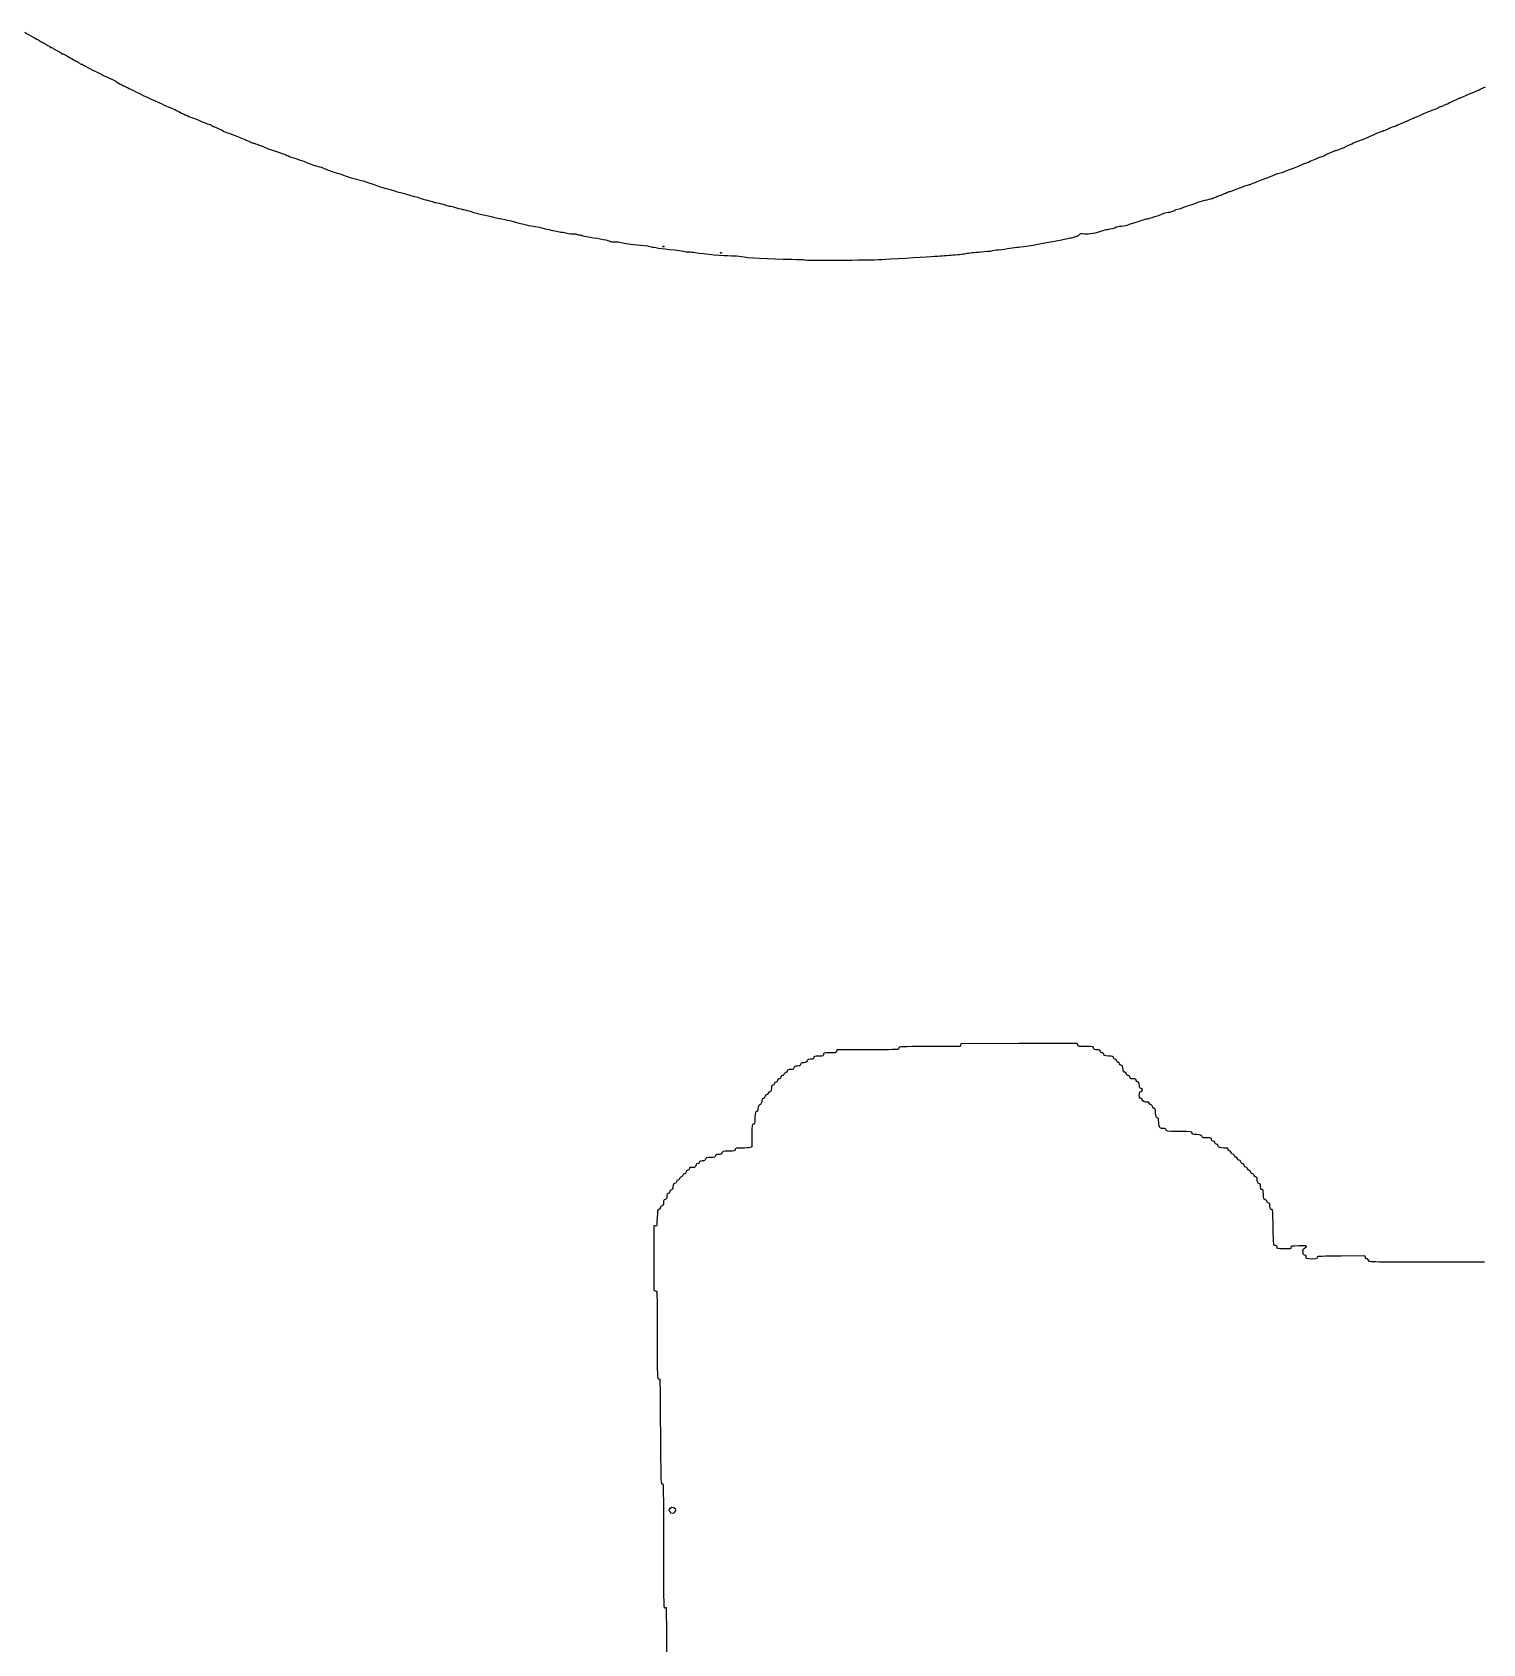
# Model space of a CAD drawing. Extents: x 30 to 1654, y 24 to 1228.
# Drawn here: x 922 to 1287.9, y 634 to 1040.5 of the extents above; entities that cross this region are included whole.
import ezdxf

# ---------------------------------------------------------------- set-up
doc = ezdxf.new("R2010")
doc.units = 0
doc.layers.add('Image', color=7, linetype='CONTINUOUS')

msp = doc.modelspace()

# ---------------------------------------------------------------- linework, layer by layer
at = {"layer": 'Image', "color": 7}
for points in [[(1081.0897, 986.50941), (1081.09, 986.50931)], [(1095.6497, 984.90941), (1095.65, 984.90931)], [(1185.7583, 785.04102), (1185.6059, 785.44185), (1170.9223, 785.40105), (1156.2386, 785.36025), (1156.1876, 785.00025), (1156.1366, 784.64025), (1148.3877, 784.64025)], [(1132.5631, 783.84027), (1124.9935, 783.84027), (1124.8931, 783.44027)], [(1103.5551, 762.1949), (1103.5111, 759.34952), (1103.1044, 759.1949)], [(1079.1585, 739.40216), (1078.7985, 739.44026), (1078.7985, 731.28026), (1078.7985, 723.12026), (1079.1422, 723.07126)], [(1258.306, 731.43554), (1258.2035, 731.84399), (1252.1813, 731.80209)], [(1083.0404, 667.12002), (1083.04, 667.12002)]]:
    msp.add_lwpolyline(points, dxfattribs=at)
for points in [[(920.12774, 1040.52676), (920.62951, 1040.20046), (921.58005, 1039.6532), (922.24005, 1039.31062)], [(922.24005, 1039.31062), (922.90005, 1038.96804), (923.54805, 1038.60144), (923.68005, 1038.49596)], [(923.68005, 1038.49596), (923.81205, 1038.39047), (924.20805, 1038.16373), (924.56005, 1037.99209)], [(924.56005, 1037.99209), (924.91205, 1037.82045), (925.23605, 1037.64402), (925.28005, 1037.60002)], [(925.28005, 1037.60002), (925.32405, 1037.55602), (925.63005, 1037.38268), (925.96005, 1037.21482)], [(925.96005, 1037.21482), (926.29005, 1037.04697), (926.56005, 1036.84897), (926.56005, 1036.77482)], [(926.56005, 1036.77482), (926.56005, 1036.70072), (926.6998, 1036.64002), (926.87061, 1036.64002)], [(926.87061, 1036.64002), (927.04142, 1036.64002), (927.2208, 1036.57592), (927.26925, 1036.4975)], [(927.26925, 1036.4975), (927.31765, 1036.4191), (927.73594, 1036.15906), (928.19869, 1035.91959)], [(928.19869, 1035.91959), (928.66144, 1035.68013), (929.15372, 1035.38427), (929.29265, 1035.26211)], [(929.29265, 1035.26211), (929.43158, 1035.13996), (929.66701, 1035.04002), (929.81583, 1035.04002)], [(929.81583, 1035.04002), (929.96465, 1035.04002), (930.39098, 1034.84442), (930.76323, 1034.60536)], [(930.76323, 1034.60536), (931.70877, 1033.99813), (932.63346, 1033.46912), (933.21279, 1033.204)], [(933.21279, 1033.204), (933.48379, 1033.07998), (933.79861, 1032.86635), (933.91238, 1032.72926)], [(933.91238, 1032.72926), (934.02615, 1032.59218), (934.25017, 1032.48002), (934.4102, 1032.48002)], [(934.4102, 1032.48002), (934.57023, 1032.48002), (934.74076, 1032.41592), (934.78914, 1032.33767)], [(934.78914, 1032.33767), (934.89927, 1032.15948), (942.58616, 1028.32002), (942.83277, 1028.32002)], [(942.83277, 1028.32002), (942.93207, 1028.32002), (943.03739, 1028.26312), (943.06672, 1028.19367)], [(943.06672, 1028.19367), (943.12702, 1028.05073), (944.32519, 1027.37703), (945.52005, 1026.81418)], [(945.52005, 1026.81418), (945.96005, 1026.60691), (947.71189, 1025.74494), (949.41303, 1024.89868)], [(949.41303, 1024.89868), (951.11417, 1024.05241), (952.59017, 1023.35987), (952.69303, 1023.35968)], [(1283.2353, 1024.38157), (1283.6999, 1024.59139), (1284.62, 1024.9941), (1285.28, 1025.27648)], [(1285.28, 1025.27648), (1285.94, 1025.55886), (1286.9177, 1025.99919), (1287.4527, 1026.25499)], [(1287.4527, 1026.25499), (1287.9876, 1026.51079), (1288.5096, 1026.72008), (1288.6127, 1026.72008)], [(952.69303, 1023.35968), (952.79589, 1023.35949), (953.44895, 1023.06641), (954.14427, 1022.70837)], [(954.14427, 1022.70837), (954.83959, 1022.35034), (955.81159, 1021.91043), (956.30427, 1021.73079)], [(956.30427, 1021.73079), (956.79695, 1021.55115), (958.12655, 1020.93731), (959.25893, 1020.36668)], [(959.25893, 1020.36668), (960.39132, 1019.79606), (961.90332, 1019.12617), (962.61893, 1018.87804)], [(1272.7074, 1019.86844), (1272.9885, 1020.02256), (1273.8122, 1020.34403), (1275.8888, 1021.10998)], [(1275.8888, 1021.10998), (1276.3116, 1021.26593), (1276.74, 1021.47601), (1276.8408, 1021.57681)], [(1276.8408, 1021.57681), (1276.9416, 1021.67761), (1277.1118, 1021.76008), (1277.2191, 1021.76008)], [(1277.2191, 1021.76008), (1277.3263, 1021.76008), (1277.6179, 1021.86142), (1277.8671, 1021.98528)], [(1277.8671, 1021.98528), (1278.1162, 1022.10914), (1278.5, 1022.28345), (1278.72, 1022.37263)], [(1278.72, 1022.37263), (1278.94, 1022.46183), (1279.8233, 1022.86448), (1280.6828, 1023.26743)], [(1280.6828, 1023.26743), (1281.5423, 1023.67039), (1282.2782, 1024.00008), (1282.318, 1024.00008)], [(1282.318, 1024.00008), (1282.358, 1024.00008), (1282.7707, 1024.17175), (1283.2353, 1024.38157)], [(962.61893, 1018.87804), (963.33455, 1018.6299), (964.47836, 1018.16884), (965.16073, 1017.85345)], [(965.16073, 1017.85345), (965.8431, 1017.53806), (966.53996, 1017.28002), (966.7093, 1017.28002)], [(966.7093, 1017.28002), (966.87864, 1017.28002), (967.1252, 1017.17202), (967.2572, 1017.04002)], [(967.2572, 1017.04002), (967.3892, 1016.90802), (967.53637, 1016.80002), (967.58425, 1016.80002)], [(967.58425, 1016.80002), (967.66675, 1016.80002), (968.28229, 1016.52896), (970.48005, 1015.52474)], [(1264.2291, 1016.24008), (1264.887, 1016.54808), (1265.5726, 1016.80008), (1265.7526, 1016.80008)], [(1265.7526, 1016.80008), (1265.9327, 1016.80008), (1266.08, 1016.85518), (1266.08, 1016.92252)], [(1266.08, 1016.92252), (1266.08, 1016.98992), (1266.458, 1017.17659), (1266.92, 1017.33746)], [(1266.92, 1017.33746), (1267.382, 1017.49833), (1268.3526, 1017.91122), (1269.0768, 1018.25501)], [(1269.0768, 1018.25501), (1269.8011, 1018.5988), (1270.4355, 1018.88008), (1270.4867, 1018.88008)], [(1270.4867, 1018.88008), (1270.5935, 1018.88008), (1272.247, 1019.616), (1272.7074, 1019.86844)], [(970.48005, 1015.52474), (971.00805, 1015.28348), (971.62005, 1015.03317), (971.84005, 1014.96849)], [(971.84005, 1014.96849), (972.6678, 1014.72515), (976.72988, 1013.06288), (976.96005, 1012.8733)], [(976.96005, 1012.8733), (977.09205, 1012.76459), (977.45205, 1012.62665), (977.76005, 1012.56679)], [(977.76005, 1012.56679), (978.27723, 1012.46627), (980.06328, 1011.78982), (981.20005, 1011.26392)], [(1250.9154, 1010.72008), (1251.2033, 1010.72008), (1253.5899, 1011.72446), (1254.88, 1012.38858)], [(1254.88, 1012.38858), (1255.452, 1012.68302), (1256.352, 1013.04678), (1256.88, 1013.19693)], [(1256.88, 1013.19693), (1257.408, 1013.34708), (1258.3099, 1013.70512), (1258.8842, 1013.99259)], [(1258.8842, 1013.99259), (1259.8835, 1014.4928), (1262.7345, 1015.68008), (1262.9364, 1015.68008)], [(1262.9364, 1015.68008), (1262.9894, 1015.68008), (1263.5713, 1015.93208), (1264.2291, 1016.24008)], [(981.20005, 1011.26392), (981.46405, 1011.14178), (982.56403, 1010.75647), (983.64444, 1010.40767)], [(983.64444, 1010.40767), (984.72486, 1010.05886), (985.69686, 1009.71741), (985.80444, 1009.64888)], [(985.80444, 1009.64888), (986.00507, 1009.52109), (987.93407, 1008.82736), (989.36005, 1008.37018)], [(989.36005, 1008.37018), (990.11846, 1008.12702), (990.88774, 1007.83351), (991.60005, 1007.51552)], [(1244.8, 1008.16606), (1245.284, 1008.41215), (1245.968, 1008.69998), (1246.32, 1008.80568)], [(1246.32, 1008.80568), (1247.0607, 1009.02809), (1247.5837, 1009.24884), (1249.3906, 1010.10157)], [(1249.3906, 1010.10157), (1250.1114, 1010.44175), (1250.7976, 1010.72008), (1250.9154, 1010.72008)], [(991.60005, 1007.51552), (992.13064, 1007.27866), (994.45531, 1006.56002), (994.69093, 1006.56002)], [(994.69093, 1006.56002), (994.81179, 1006.56002), (995.10179, 1006.46082), (995.33537, 1006.33951)], [(995.33537, 1006.33951), (996.10969, 1005.93746), (998.37804, 1005.13069), (999.38521, 1004.89912)], [(999.38521, 1004.89912), (999.61904, 1004.84532), (1000.159, 1004.64378), (1000.5852, 1004.45116)], [(1000.5852, 1004.45116), (1001.0113, 1004.25853), (1001.864, 1003.97709), (1002.48, 1003.82572)], [(1232.1312, 1003.30124), (1232.6552, 1003.42548), (1234.8082, 1004.27798), (1235.555, 1004.65693)], [(1235.555, 1004.65693), (1235.7062, 1004.73363), (1236.1652, 1004.87161), (1236.5752, 1004.96347)], [(1236.5752, 1004.96347), (1236.9851, 1005.05537), (1237.6173, 1005.26078), (1237.9802, 1005.42002)], [(1237.9802, 1005.42002), (1238.3431, 1005.57926), (1238.892, 1005.80082), (1239.2, 1005.91237)], [(1239.2, 1005.91237), (1240.4349, 1006.35961), (1241.8618, 1006.92471), (1242.24, 1007.11624)], [(1242.24, 1007.11624), (1242.46, 1007.22765), (1242.928, 1007.40877), (1243.28, 1007.51872)], [(1243.28, 1007.51872), (1243.632, 1007.62867), (1244.316, 1007.91997), (1244.8, 1008.16606)], [(1002.48, 1003.82572), (1004.3083, 1003.37646), (1005.7138, 1002.95246), (1008, 1002.16048)], [(1008, 1002.16048), (1009.188, 1001.74895), (1010.52, 1001.3161), (1010.96, 1001.19861)], [(1010.96, 1001.19861), (1011.4, 1001.08112), (1012.408, 1000.79434), (1013.2, 1000.56132)], [(1013.2, 1000.56132), (1013.992, 1000.32831), (1014.928, 1000.0772), (1015.28, 1000.0033)], [(1221.6, 999.3532), (1222.1541, 999.55218), (1223.0202, 999.91955), (1223.5579, 1000.18362)], [(1223.5579, 1000.18362), (1223.7107, 1000.25872), (1223.9158, 1000.32008), (1224.0137, 1000.32008)], [(1224.0137, 1000.32008), (1224.1117, 1000.32008), (1224.4185, 1000.41848), (1224.6958, 1000.53883)], [(1224.6958, 1000.53883), (1226.1729, 1001.17969), (1228.7385, 1002.08222), (1229.0794, 1002.08087)], [(1229.0794, 1002.08087), (1229.189, 1002.08044), (1229.824, 1002.33197), (1230.4905, 1002.63983)], [(1230.4905, 1002.63983), (1231.157, 1002.94769), (1231.8953, 1003.24532), (1232.1312, 1003.30124)], [(1015.28, 1000.0033), (1015.632, 999.9294), (1016.28, 999.74619), (1016.72, 999.59614)], [(1016.72, 999.59614), (1017.16, 999.4461), (1017.808, 999.2672), (1018.16, 999.19859)], [(1018.16, 999.19859), (1018.512, 999.12999), (1019.1871, 998.92513), (1019.6602, 998.74337)], [(1019.6602, 998.74337), (1020.1332, 998.5616), (1021.0692, 998.29272), (1021.7402, 998.14584)], [(1021.7402, 998.14584), (1022.4111, 997.99897), (1023.0345, 997.82015), (1023.1255, 997.74846)], [(1023.1255, 997.74846), (1023.2165, 997.67676), (1023.7208, 997.5489), (1024.2462, 997.46429)], [(1024.2462, 997.46429), (1024.7716, 997.37969), (1025.6306, 997.15961), (1026.1552, 996.97524)], [(1026.1552, 996.97524), (1026.6797, 996.79087), (1027.2517, 996.64002), (1027.4262, 996.64002)], [(1027.4262, 996.64002), (1027.6007, 996.64002), (1028.3232, 996.46741), (1029.0318, 996.25645)], [(1029.0318, 996.25645), (1029.7403, 996.04549), (1030.5733, 995.82937), (1030.8828, 995.77618)], [(1209.9899, 995.50596), (1210.2595, 995.66824), (1210.876, 995.89272), (1211.36, 996.00481)], [(1211.36, 996.00481), (1211.844, 996.1169), (1212.384, 996.29918), (1212.56, 996.40987)], [(1212.56, 996.40987), (1212.736, 996.52057), (1213.348, 996.73712), (1213.92, 996.89111)], [(1213.92, 996.89111), (1214.492, 997.0451), (1215.284, 997.32781), (1215.68, 997.51936)], [(1215.68, 997.51936), (1216.076, 997.71092), (1217.048, 997.99346), (1217.84, 998.14723)], [(1217.84, 998.14723), (1218.632, 998.30101), (1219.424, 998.48546), (1219.6, 998.55714)], [(1219.6, 998.55714), (1219.776, 998.62884), (1220.172, 998.79199), (1220.48, 998.91976)], [(1220.48, 998.91976), (1220.788, 999.04754), (1221.292, 999.24258), (1221.6, 999.3532)], [(1030.8828, 995.77618), (1031.1923, 995.72298), (1032.0203, 995.49651), (1032.7228, 995.27287)], [(1032.7228, 995.27287), (1033.4253, 995.04924), (1034.828, 994.68279), (1035.84, 994.45854)], [(1035.84, 994.45854), (1036.852, 994.23428), (1038.112, 993.95026), (1038.64, 993.82737)], [(1038.64, 993.82737), (1039.168, 993.70448), (1040.32, 993.45627), (1041.2, 993.27581)], [(1041.2, 993.27581), (1042.8559, 992.93622), (1043.815, 992.6967), (1046, 992.07703)], [(1046, 992.07703), (1046.704, 991.87738), (1047.7644, 991.66853), (1048.3564, 991.61294)], [(1196.7625, 991.59928), (1197.4135, 991.63388), (1198.1567, 991.79637), (1198.64, 992.00976)], [(1198.64, 992.00976), (1199.08, 992.20401), (1199.8, 992.45536), (1200.24, 992.56832)], [(1200.24, 992.56832), (1200.68, 992.68128), (1201.4522, 992.92364), (1201.956, 993.10689)], [(1201.956, 993.10689), (1202.4598, 993.29015), (1203.0159, 993.44008), (1203.1917, 993.44008)], [(1203.1917, 993.44008), (1203.5925, 993.44008), (1206.8443, 994.52009), (1207.2923, 994.80199)], [(1207.2923, 994.80199), (1207.475, 994.91698), (1208.0464, 995.05604), (1208.5621, 995.11099)], [(1208.5621, 995.11099), (1209.0778, 995.16599), (1209.7203, 995.34369), (1209.9899, 995.50596)], [(1048.3564, 991.61294), (1048.9484, 991.55734), (1049.8844, 991.37905), (1050.4364, 991.21673)], [(1050.4364, 991.21673), (1050.9884, 991.05441), (1051.872, 990.83446), (1052.4, 990.72795)], [(1052.4, 990.72795), (1052.928, 990.62143), (1053.7607, 990.43207), (1054.2505, 990.30715)], [(1054.2505, 990.30715), (1054.7403, 990.18223), (1055.3883, 990.07897), (1055.6905, 990.07769)], [(1055.6905, 990.07769), (1055.9927, 990.07669), (1056.564, 989.96149), (1056.96, 989.82231)], [(1056.96, 989.82231), (1057.4239, 989.65928), (1057.9488, 989.60032), (1058.4356, 989.65657)], [(1058.4356, 989.65657), (1058.8511, 989.70457), (1059.2334, 989.67547), (1059.285, 989.59197)], [(1059.285, 989.59197), (1059.337, 989.50837), (1059.5816, 989.44004), (1059.8294, 989.44004)], [(1059.8294, 989.44004), (1060.0771, 989.44004), (1060.582, 989.33342), (1060.9513, 989.2031)], [(1060.9513, 989.2031), (1061.3207, 989.07279), (1062.1397, 988.89694), (1062.7715, 988.81234)], [(1062.7715, 988.81234), (1065.0586, 988.50602), (1067.5997, 988.00104), (1067.6526, 987.84232)], [(1067.6526, 987.84232), (1067.6826, 987.75282), (1068.2212, 987.67964), (1068.8534, 987.67915)], [(1178.88, 987.67106), (1179.452, 987.75166), (1180.496, 987.93693), (1181.2, 988.08271)], [(1181.2, 988.08271), (1181.904, 988.2285), (1182.804, 988.40754), (1183.2, 988.48059)], [(1183.2, 988.48059), (1183.596, 988.55359), (1184.172, 988.68654), (1184.48, 988.77594)], [(1184.48, 988.77594), (1184.788, 988.86534), (1185.22, 988.98928), (1185.44, 989.05136)], [(1185.44, 989.05136), (1185.66, 989.11346), (1185.9995, 989.30852), (1186.1945, 989.48485)], [(1186.1945, 989.48485), (1186.4957, 989.75725), (1186.6824, 989.78975), (1187.4371, 989.70106)], [(1187.4371, 989.70106), (1188.4561, 989.58129), (1190.7174, 989.94213), (1191.84, 990.40365)], [(1191.84, 990.40365), (1192.236, 990.56646), (1192.92, 990.7414), (1193.36, 990.79241)], [(1193.36, 990.79241), (1194.1469, 990.88361), (1195.0846, 991.15751), (1195.4825, 991.41232)], [(1195.4825, 991.41232), (1195.5938, 991.48362), (1196.1698, 991.56775), (1196.7625, 991.59928)], [(1068.8534, 987.67915), (1069.484, 987.67866), (1070.2662, 987.60435), (1070.5915, 987.51398)], [(1070.5915, 987.51398), (1071.4051, 987.288), (1072.967, 987.06486), (1075.52, 986.80985)], [(1075.52, 986.80985), (1076.708, 986.69118), (1077.932, 986.51133), (1078.24, 986.41017)], [(1078.24, 986.41017), (1078.7458, 986.24406), (1080.425, 986.01074), (1084.08, 985.59871)], [(1081.1867, 986.41271), (1081.0003, 986.42071), (1080.9624, 986.45831), (1081.0897, 986.50941)], [(1081.09, 986.50931), (1081.2055, 986.55551), (1081.3435, 986.54981), (1081.3967, 986.49671)], [(1081.3967, 986.49671), (1081.4497, 986.44351), (1081.3557, 986.40571), (1081.1867, 986.41271)], [(1084.08, 985.59871), (1084.784, 985.51931), (1085.7479, 985.37919), (1086.2219, 985.28723)], [(1086.2219, 985.28723), (1086.6959, 985.19533), (1087.3755, 985.12004), (1087.7322, 985.12004)], [(1087.7322, 985.12004), (1088.0889, 985.12004), (1088.7811, 985.05114), (1089.2704, 984.96681)], [(1089.2704, 984.96681), (1091.527, 984.57814), (1096.6185, 984.12676), (1098.4, 984.15743)], [(1095.7467, 984.81271), (1095.5603, 984.82071), (1095.5224, 984.85831), (1095.6497, 984.90941)], [(1095.65, 984.90931), (1095.7655, 984.95551), (1095.9035, 984.94981), (1095.9567, 984.89671)], [(1095.9567, 984.89671), (1096.0097, 984.84351), (1095.9157, 984.80571), (1095.7467, 984.81271)], [(1098.4, 984.15743), (1099.148, 984.17033), (1100.3, 984.06913), (1100.96, 983.93271)], [(1100.96, 983.93271), (1102.1705, 983.68241), (1107.8444, 983.38516), (1113.6496, 983.26792)], [(1136.2549, 983.20612), (1141.7242, 983.51383), (1147.7281, 983.87363), (1149.6, 984.00586)], [(1149.6, 984.00586), (1150.612, 984.07736), (1152.52, 984.21162), (1153.84, 984.30424)], [(1153.84, 984.30424), (1155.16, 984.39684), (1156.816, 984.5813), (1157.52, 984.71408)], [(1157.52, 984.71408), (1158.224, 984.84687), (1159.8815, 985.02404), (1161.2033, 985.1078)], [(1161.2033, 985.1078), (1162.5251, 985.1916), (1163.7851, 985.32721), (1164.0033, 985.40927)], [(1164.0033, 985.40927), (1164.2215, 985.49127), (1165.048, 985.611), (1165.84, 985.67523)], [(1165.84, 985.67523), (1166.632, 985.73943), (1167.892, 985.9016), (1168.64, 986.03557)], [(1168.64, 986.03557), (1169.388, 986.16953), (1170.36, 986.3066), (1170.8, 986.34017)], [(1170.8, 986.34017), (1172.4673, 986.46738), (1174.5094, 986.74844), (1175.28, 986.95676)], [(1175.28, 986.95676), (1176.3175, 987.23724), (1177.5816, 987.48805), (1178.88, 987.67106)], [(1113.6496, 983.26792), (1115.3048, 983.23452), (1116.7251, 983.16636), (1116.8057, 983.11652)], [(1116.8057, 983.11652), (1117.0653, 982.95611), (1133.1263, 983.03002), (1136.2549, 983.20612)], [(1148.3877, 784.64025), (1140.8915, 784.64025), (1140.6388, 784.63025), (1140.6388, 784.33737)], [(1187.8347, 784.64018), (1185.9286, 784.64018), (1185.9093, 784.64418), (1185.7583, 785.04102)], [(1189.7586, 784.3373), (1189.7586, 784.61768), (1189.6157, 784.64018), (1187.8347, 784.64018)], [(1116.2499, 780.52393), (1116.038, 780.54883), (1115.9099, 780.43473), (1115.842, 780.16027)], [(1117.5047, 781.04096), (1117.4077, 780.65641), (1116.9009, 780.44737), (1116.2499, 780.52393)], [(1118.3597, 781.47154), (1117.7125, 781.42994), (1117.5864, 781.3665), (1117.5047, 781.04096)], [(1119.17, 781.88027), (1119.126, 781.57313), (1119.0074, 781.51311), (1118.3597, 781.47154)], [(1120.41, 782.24027), (1119.2989, 782.24027), (1119.2177, 782.21667), (1119.17, 781.88027)], [(1121.5988, 782.64027), (1121.5988, 782.24949), (1121.5718, 782.24027), (1120.41, 782.24027)], [(1123.1958, 783.04027), (1121.599, 783.04027), (1121.5988, 783.04022), (1121.5988, 782.64027)], [(1124.8931, 783.44027), (1124.7941, 783.04702), (1124.7658, 783.04027), (1123.1958, 783.04027)], [(1140.3857, 783.93737), (1140.2465, 783.88397), (1136.7263, 783.84027), (1132.5631, 783.84027)], [(1140.6388, 784.33737), (1140.6388, 784.17078), (1140.5249, 783.99078), (1140.3857, 783.93737)], [(1190.8157, 783.84018), (1190.0577, 783.84018), (1189.7586, 783.98084), (1189.7586, 784.3373)], [(1191.5191, 783.43901), (1191.397, 783.76002), (1191.2565, 783.84018), (1190.8157, 783.84018)], [(1191.7951, 783.05795), (1191.7271, 783.04685), (1191.603, 783.21836), (1191.5191, 783.43901)], [(1192.3475, 782.68018), (1192.3015, 783.00614), (1192.1427, 783.11457), (1191.7951, 783.05795)], [(1193.5484, 782.27338), (1192.4945, 782.31628), (1192.3944, 782.35018), (1192.3475, 782.68018)], [(1194.7484, 781.87338), (1194.7024, 782.195), (1194.5954, 782.23076), (1193.5484, 782.27338)], [(1195.1584, 781.46908), (1194.9297, 781.50158), (1194.7803, 781.64886), (1194.7484, 781.87338)], [(1195.6164, 781.02622), (1195.5544, 781.27157), (1195.3837, 781.43709), (1195.1584, 781.46908)], [(1195.9661, 780.67731), (1195.8134, 780.65131), (1195.6762, 780.78818), (1195.6164, 781.02622)], [(1196.3146, 780.32018), (1196.2546, 780.56592), (1196.1205, 780.70365), (1195.9661, 780.67731)], [(1110.25, 776.50027), (1110.168, 776.48927), (1110.0781, 776.31827), (1110.05, 776.12027)], [(1110.5988, 776.54027), (1110.4888, 776.52927), (1110.3318, 776.51127), (1110.25, 776.50027)], [(1110.85, 776.92027), (1110.822, 776.72227), (1110.7088, 776.55127), (1110.5988, 776.54027)], [(1111.05, 777.30027), (1110.968, 777.28927), (1110.8781, 777.11827), (1110.85, 776.92027)], [(1111.3641, 777.34027), (1111.2731, 777.32927), (1111.1318, 777.31127), (1111.05, 777.30027)], [(1111.7372, 777.76027), (1111.6229, 777.54027), (1111.455, 777.35127), (1111.3641, 777.34027)], [(1112.1354, 778.1191), (1112.0307, 778.1417), (1111.8515, 777.98027), (1111.7372, 777.76027)], [(1112.4784, 778.4791), (1112.3944, 778.25845), (1112.2402, 778.09645), (1112.1354, 778.1191)], [(1113.3415, 778.88027), (1112.7302, 778.88027), (1112.6096, 778.82417), (1112.4784, 778.4791)], [(1114.1947, 779.30786), (1114.0687, 778.92998), (1113.9695, 778.88027), (1113.3415, 778.88027)], [(1115.0401, 779.74786), (1114.4255, 779.73696), (1114.3193, 779.68176), (1114.1947, 779.30786)], [(1115.842, 780.16027), (1115.756, 779.81202), (1115.6521, 779.75866), (1115.0401, 779.74786)], [(1196.7652, 779.86905), (1196.5432, 779.90115), (1196.3756, 780.06891), (1196.3146, 780.32018)], [(1197.1299, 779.30905), (1197.1199, 779.70759), (1197.0419, 779.82901), (1196.7652, 779.86905)], [(1197.6868, 778.16095), (1197.3467, 778.16185), (1197.1461, 778.57545), (1197.1299, 779.30905)], [(1198.0782, 777.76018), (1198.0192, 778.00837), (1197.8708, 778.16047), (1197.6868, 778.16095)], [(1198.3658, 777.34018), (1198.2598, 777.35118), (1198.1304, 777.54018), (1198.0782, 777.76018)], [(1198.7075, 777.30018), (1198.6255, 777.31118), (1198.4719, 777.32918), (1198.3658, 777.34018)], [(1198.9075, 776.92018), (1198.8795, 777.11818), (1198.7894, 777.28918), (1198.7075, 777.30018)], [(1199.7086, 776.51182), (1199.0703, 776.55302), (1198.951, 776.61379), (1198.9075, 776.92018)], [(1200.5086, 776.11182), (1200.4666, 776.40842), (1200.3412, 776.47103), (1199.7086, 776.51182)], [(1107.2392, 772.48027), (1107.1137, 772.48027), (1106.9295, 772.26427), (1106.8298, 772.00027)], [(1107.6569, 772.89596), (1107.5527, 772.66733), (1107.3648, 772.48027), (1107.2392, 772.48027)], [(1108.0693, 773.22606), (1107.9341, 773.27796), (1107.7717, 773.14796), (1107.6569, 772.89596)], [(1108.4788, 774.24223), (1108.4788, 773.44566), (1108.3473, 773.11937), (1108.0693, 773.22606)], [(1108.8388, 774.90914), (1108.5367, 774.86624), (1108.4788, 774.759), (1108.4788, 774.24223)], [(1109.2487, 775.31043), (1109.2167, 775.08884), (1109.0666, 774.9415), (1108.8388, 774.90914)], [(1109.6487, 775.71043), (1109.4305, 775.67943), (1109.2797, 775.52857), (1109.2487, 775.31043)], [(1110.05, 776.12027), (1110.018, 775.89245), (1109.8703, 775.74197), (1109.6487, 775.71043)], [(1200.9103, 775.71015), (1200.6901, 775.74145), (1200.5399, 775.89169), (1200.5086, 776.11182)], [(1201.3103, 774.91015), (1201.2693, 775.54273), (1201.2069, 775.66794), (1200.9103, 775.71015)], [(1201.7237, 771.55421), (1201.3993, 771.50011), (1201.2304, 772.01275), (1201.3073, 772.81804)], [(1201.3073, 772.81804), (1201.3473, 773.23625), (1201.4323, 773.36018), (1201.6791, 773.36018)], [(1201.7281, 774.1078), (1201.4106, 774.1528), (1201.3518, 774.26568), (1201.3103, 774.91015)], [(1201.6791, 773.36018), (1202.1661, 773.36018), (1202.2111, 774.03943), (1201.7281, 774.1078)], [(1105.0879, 769.00768), (1105.0469, 768.36329), (1104.9875, 768.24027), (1104.7188, 768.24027)], [(1105.506, 769.9154), (1105.2028, 769.80013), (1105.1282, 769.63814), (1105.0879, 769.00768)], [(1106.0766, 771.16027), (1106.0766, 770.48556), (1105.8756, 770.05592), (1105.506, 769.9154)], [(1106.3637, 771.52027), (1106.1756, 771.52027), (1106.0781, 771.39801), (1106.0766, 771.16027)], [(1106.8298, 772.00027), (1106.722, 771.71446), (1106.5334, 771.52027), (1106.3637, 771.52027)], [(1202.0514, 771.23156), (1202.0164, 771.47703), (1201.9071, 771.58482), (1201.7237, 771.55421)], [(1203.3262, 770.63769), (1202.7641, 770.49662), (1202.1125, 770.80016), (1202.0514, 771.23156)], [(1203.7943, 770.39429), (1203.7253, 770.6582), (1203.622, 770.71193), (1203.3262, 770.63769)], [(1204.2487, 769.91652), (1204.0475, 769.99302), (1203.843, 770.20803), (1203.7943, 770.39429)], [(1204.6669, 769.4088), (1204.6379, 769.61499), (1204.4534, 769.83871), (1204.2487, 769.91652)], [(1205.0391, 769.04018), (1204.8268, 769.04018), (1204.7015, 769.16426), (1204.6669, 769.4088)], [(1205.4059, 767.89042), (1205.3639, 768.91791), (1205.3249, 769.04018), (1205.0391, 769.04018)], [(1103.9188, 765.04027), (1103.6125, 765.04027), (1103.597, 764.91903), (1103.5551, 762.1949)], [(1104.3188, 766.64027), (1104.2458, 765.1736), (1104.2122, 765.04027), (1103.9188, 765.04027)], [(1104.7188, 768.24027), (1104.4255, 768.24027), (1104.3922, 768.10694), (1104.3188, 766.64027)], [(1205.8059, 766.69042), (1205.4843, 766.73612), (1205.4486, 766.84342), (1205.4059, 767.89042)], [(1206.2072, 765.52685), (1206.1632, 766.53578), (1206.1262, 766.64489), (1205.8059, 766.69042)], [(1206.4268, 764.20685), (1206.3328, 764.32052), (1206.2336, 764.91452), (1206.2072, 765.52685)], [(1207.2876, 764.00018), (1206.9085, 764.00018), (1206.5211, 764.09318), (1206.4268, 764.20685)], [(1208.028, 763.64018), (1207.984, 763.94989), (1207.8806, 764.00018), (1207.2876, 764.00018)], [(1211.3084, 763.2369), (1208.0962, 763.2799), (1208.0789, 763.2821), (1208.028, 763.64018)], [(1214.5884, 762.8369), (1214.5384, 763.19074), (1214.5114, 763.19397), (1211.3084, 763.2369)], [(1215.7764, 762.43363), (1214.7386, 762.47613), (1214.6347, 762.51143), (1214.5884, 762.8369)], [(1217.093, 761.99363), (1216.9305, 762.35035), (1216.8076, 762.39142), (1215.7764, 762.43363)], [(1218.3957, 761.60018), (1217.3576, 761.60018), (1217.2586, 761.63008), (1217.093, 761.99363)], [(1219.5191, 761.20018), (1219.5191, 761.58887), (1219.4871, 761.60018), (1218.3957, 761.60018)], [(1219.908, 760.80018), (1219.5999, 760.80018), (1219.5191, 760.88328), (1219.5191, 761.20018)], [(1220.348, 760.44018), (1220.311, 760.70074), (1220.1895, 760.80018), (1219.908, 760.80018)], [(1220.7591, 760.02905), (1220.5278, 760.06195), (1220.3809, 760.20883), (1220.348, 760.44018)], [(1091.8394, 756.2427), (1091.7219, 755.93361), (1091.5606, 755.84982), (1091.0061, 755.80984)], [(1093.1518, 756.67312), (1092.0889, 756.63012), (1091.9722, 756.59192), (1091.8394, 756.2427)], [(1094.3697, 757.08027), (1094.3227, 756.74969), (1094.2232, 756.71642), (1093.1518, 756.67312)], [(1095.1336, 757.44027), (1094.5162, 757.44027), (1094.4139, 757.39207), (1094.3697, 757.08027)], [(1095.9963, 757.8344), (1095.868, 757.49696), (1095.7439, 757.44027), (1095.1336, 757.44027)], [(1097.7123, 758.2744), (1096.2142, 758.2305), (1096.1396, 758.2114), (1095.9963, 757.8344)], [(1099.3297, 758.68027), (1099.2807, 758.33864), (1099.1986, 758.31793), (1097.7123, 758.2744)], [(1101.0392, 759.04027), (1099.4412, 759.04027), (1099.3789, 759.02717), (1099.3297, 758.68027)], [(1103.1044, 759.1949), (1102.8807, 759.1099), (1101.9514, 759.04027), (1101.0392, 759.04027)], [(1221.1191, 759.66509), (1221.1191, 759.86769), (1220.9923, 759.99594), (1220.7591, 760.02905)], [(1222.6355, 759.04517), (1221.7628, 759.01167), (1221.1191, 759.27483), (1221.1191, 759.66509)], [(1223.708, 758.68018), (1223.653, 759.06768), (1223.609, 759.08252), (1222.6355, 759.04517)], [(1224.0715, 758.32018), (1223.8694, 758.32018), (1223.7411, 758.44724), (1223.708, 758.68018)], [(1224.4786, 757.92064), (1224.4176, 758.1779), (1224.2726, 758.32018), (1224.0715, 758.32018)], [(1224.8786, 757.52064), (1224.6852, 757.52094), (1224.5386, 757.66758), (1224.4786, 757.92064)], [(1225.2786, 757.12064), (1225.2186, 757.37371), (1225.0719, 757.52035), (1224.8786, 757.52064)], [(1225.6786, 756.72064), (1225.4852, 756.72094), (1225.3386, 756.86758), (1225.2786, 757.12064)], [(1226.0821, 756.32018), (1226.0201, 756.57247), (1225.8711, 756.72035), (1225.6786, 756.72064)], [(1226.451, 755.96747), (1226.2747, 755.93667), (1226.1461, 756.05957), (1226.0821, 756.32018)], [(1086.1327, 752.16027), (1086.0207, 751.94027), (1085.8389, 751.76027), (1085.7286, 751.76027)], [(1086.5869, 752.51795), (1086.4491, 752.54125), (1086.2447, 752.38027), (1086.1327, 752.16027)], [(1086.9317, 752.94599), (1086.8697, 752.63696), (1086.7516, 752.49015), (1086.5869, 752.51795)], [(1087.3921, 753.4683), (1087.133, 753.4315), (1086.9982, 753.27866), (1086.9317, 752.94599)], [(1087.8115, 753.89436), (1087.7765, 753.64674), (1087.6347, 753.5027), (1087.3921, 753.4683)], [(1088.2515, 754.17131), (1087.9329, 754.25131), (1087.8551, 754.20231), (1087.8115, 753.89436)], [(1089.4385, 754.65761), (1089.4385, 754.22494), (1088.9064, 754.00694), (1088.2515, 754.17131)], [(1089.8274, 755.04027), (1089.524, 755.04027), (1089.4385, 754.95617), (1089.4385, 754.65761)], [(1090.2674, 755.40027), (1090.2304, 755.13971), (1090.1089, 755.04027), (1089.8274, 755.04027)], [(1091.0061, 755.80984), (1090.4331, 755.76854), (1090.31, 755.70029), (1090.2674, 755.40027)], [(1226.8822, 755.59198), (1226.7813, 755.85743), (1226.6208, 755.99716), (1226.451, 755.96747)], [(1227.3628, 755.08558), (1227.1869, 755.13158), (1226.9707, 755.35946), (1226.8822, 755.59198)], [(1227.7782, 754.62106), (1227.7252, 754.83055), (1227.5387, 755.03958), (1227.3628, 755.08558)], [(1228.1734, 754.24018), (1227.9913, 754.24018), (1227.8363, 754.38952), (1227.7782, 754.62106)], [(1228.5711, 753.84934), (1228.5111, 754.08972), (1228.3577, 754.24018), (1228.1734, 754.24018)], [(1229.0076, 753.40934), (1228.8047, 753.43884), (1228.63, 753.61495), (1228.5711, 753.84934)], [(1229.4397, 752.96064), (1229.3827, 753.20595), (1229.2154, 753.37916), (1229.0076, 753.40934)], [(1229.8386, 752.56064), (1229.645, 752.56094), (1229.4991, 752.7072), (1229.4397, 752.96064)], [(1230.2386, 752.16064), (1230.1786, 752.41371), (1230.0319, 752.56035), (1229.8386, 752.56064)], [(1230.6462, 751.76064), (1230.4447, 751.76094), (1230.2996, 751.90335), (1230.2386, 752.16064)], [(1082.8241, 748.00809), (1082.7621, 747.69753), (1082.6421, 747.56082), (1082.4458, 747.57683)], [(1083.2568, 748.51153), (1083.0272, 748.47883), (1082.8852, 748.3136), (1082.8241, 748.00809)], [(1083.6473, 749.32027), (1083.6063, 748.6847), (1083.5426, 748.55229), (1083.2568, 748.51153)], [(1084.0767, 750.08027), (1083.7361, 750.08027), (1083.6909, 750.00027), (1083.6473, 749.32027)], [(1084.5079, 750.52027), (1084.4689, 750.17777), (1084.3729, 750.08027), (1084.0767, 750.08027)], [(1084.8445, 750.96169), (1084.6519, 750.96073), (1084.542, 750.8166), (1084.5079, 750.52027)], [(1085.3293, 751.36169), (1085.22, 751.14248), (1085.0018, 750.96248), (1084.8445, 750.96169)], [(1085.7286, 751.76027), (1085.6182, 751.76027), (1085.4386, 751.58091), (1085.3293, 751.36169)], [(1231.0391, 750.96018), (1230.9731, 751.61997), (1230.9043, 751.76026), (1230.6462, 751.76064)], [(1231.4708, 750.11015), (1231.1753, 750.15215), (1231.1064, 750.28791), (1231.0391, 750.96018)], [(1231.8708, 749.31015), (1231.8298, 749.94273), (1231.7674, 750.06794), (1231.4708, 750.11015)], [(1232.2391, 748.56018), (1231.9715, 748.56018), (1231.9112, 748.68297), (1231.8708, 749.31015)], [(1232.6063, 747.3935), (1232.5643, 748.4378), (1232.5253, 748.56018), (1232.2391, 748.56018)], [(1080.883, 744.48197), (1080.6607, 744.39747), (1080.4426, 744.15265), (1080.3849, 743.92306)], [(1081.2785, 745.28027), (1081.2785, 744.73833), (1081.2135, 744.60775), (1080.883, 744.48197)], [(1081.669, 746.07663), (1081.3438, 745.95299), (1081.2785, 745.81993), (1081.2785, 745.28027)], [(1082.109, 746.91267), (1082.069, 746.35432), (1081.986, 746.19717), (1081.669, 746.07663)], [(1082.4458, 747.57683), (1082.2171, 747.59553), (1082.1484, 747.46), (1082.109, 746.91267)], [(1233.026, 746.08517), (1232.6897, 746.21304), (1232.6488, 746.34038), (1232.6063, 747.3935)], [(1233.5019, 745.53185), (1233.4449, 745.75827), (1233.2309, 746.00726), (1233.026, 746.08517)], [(1233.9222, 745.12018), (1233.7151, 745.12018), (1233.5694, 745.26294), (1233.5019, 745.53185)], [(1234.2416, 744.52018), (1234.2416, 745.01076), (1234.1816, 745.12018), (1233.9222, 745.12018)], [(1234.7338, 743.55173), (1234.4162, 743.48343), (1234.2444, 743.82145), (1234.2416, 744.52018)], [(1079.6568, 741.52027), (1079.6008, 740.37627), (1079.5468, 739.42312), (1079.5368, 739.40216)], [(1080.0205, 743.5574), (1079.7934, 743.5946), (1079.745, 743.32369), (1079.6568, 741.52027)], [(1080.3849, 743.92306), (1080.3199, 743.66396), (1080.1866, 743.53022), (1080.0205, 743.5574)], [(1235.0391, 739.17332), (1234.9721, 742.86726), (1234.9218, 743.59216), (1234.7338, 743.55173)], [(1079.5368, 739.40216), (1079.5268, 739.38116), (1079.3565, 739.38116), (1079.1585, 739.40216)], [(1235.2525, 734.61332), (1235.1795, 734.68652), (1235.0831, 736.73855), (1235.0391, 739.17332)], [(1235.5325, 734.46018), (1235.4515, 734.47118), (1235.3258, 734.54008), (1235.2525, 734.61332)], [(1235.828, 734.42018), (1235.746, 734.43118), (1235.6131, 734.44918), (1235.5325, 734.46018)], [(1236.028, 734.04018), (1236, 734.23818), (1235.9099, 734.40918), (1235.828, 734.42018)], [(1237.7873, 733.63489), (1236.1535, 733.67819), (1236.0769, 733.69589), (1236.028, 734.04018)], [(1239.5473, 733.95489), (1239.4963, 733.59723), (1239.4603, 733.59054), (1237.7873, 733.63489)], [(1241.5741, 734.36523), (1239.6548, 734.32143), (1239.5977, 734.30993), (1239.5473, 733.95489)], [(1243.4823, 734.20523), (1243.5353, 734.36608), (1243.1235, 734.40056), (1241.5741, 734.36523)], [(1242.5909, 732.8275), (1242.5469, 733.50446), (1242.5809, 733.59483), (1242.9791, 733.7875)], [(1242.9991, 732.02905), (1242.693, 732.07255), (1242.6319, 732.19192), (1242.5909, 732.8275)], [(1242.9791, 733.7875), (1243.2191, 733.90447), (1243.4456, 734.09245), (1243.4823, 734.20523)], [(1243.3591, 731.70105), (1243.3591, 731.86636), (1243.2141, 731.99853), (1242.9991, 732.02905)], [(1252.1813, 731.80209), (1247.5056, 731.76959), (1246.1547, 731.71549), (1246.1391, 731.56018)], [(1243.5511, 731.23218), (1243.4455, 731.33778), (1243.3591, 731.54877), (1243.3591, 731.70105)], [(1246.0991, 731.20018), (1246.0701, 730.96866), (1243.786, 730.99735), (1243.5511, 731.23218)], [(1246.1391, 731.56018), (1246.1281, 731.45018), (1246.1101, 731.28818), (1246.0991, 731.20018)], [(1258.5708, 731.12741), (1258.4818, 731.07221), (1258.3624, 731.21091), (1258.306, 731.43554)], [(1259.1991, 730.54059), (1259.1991, 730.89759), (1258.8009, 731.26957), (1258.5708, 731.12741)], [(1288.4031, 730.24018), (1259.9406, 730.24018), (1259.1991, 730.24818), (1259.1991, 730.54059)], [(1079.1422, 723.07126), (1079.3358, 723.04366), (1079.527, 722.86892), (1079.58, 722.67126)], [(1079.58, 722.67126), (1079.632, 722.4782), (1079.675, 717.47825), (1079.676, 711.56025)], [(1079.676, 711.56025), (1079.676, 700.90765), (1079.686, 700.80025), (1079.9982, 700.80025)], [(1079.9982, 700.80025), (1080.1742, 700.80025), (1080.3352, 700.78225), (1080.3559, 700.76025)], [(1080.3559, 700.76025), (1080.3769, 700.73825), (1080.4309, 694.78025), (1080.4759, 687.52025)], [(1080.4759, 687.52025), (1080.5459, 676.28283), (1080.5917, 674.32746), (1080.7836, 674.3687)], [(1080.7836, 674.3687), (1080.9075, 674.3953), (1081.0684, 674.3233), (1081.1411, 674.2087)], [(1081.1411, 674.2087), (1081.2141, 674.09405), (1081.2744, 667.02586), (1081.2758, 658.50159)], [(1082.88, 667.36002), (1082.6393, 667.36002), (1082.6878, 667.99068), (1082.949, 668.25145)], [(1083.04, 667.12002), (1083.04, 667.25202), (1082.968, 667.36002), (1082.88, 667.36002)], [(1082.949, 668.25145), (1083.4386, 668.7411), (1084.3204, 668.38104), (1084.3204, 667.69145)], [(1083.5204, 666.88002), (1083.2004, 666.88002), (1083.0404, 666.96002), (1083.0404, 667.12002)], [(1084.0004, 667.12002), (1084.0004, 666.96002), (1083.8404, 666.88002), (1083.5204, 666.88002)], [(1084.1604, 667.36002), (1084.0724, 667.36002), (1084.0004, 667.25202), (1084.0004, 667.12002)], [(1084.3204, 667.69145), (1084.3204, 667.50917), (1084.2484, 667.36002), (1084.1604, 667.36002)], [(1081.2758, 658.50159), (1081.2758, 643.0823), (1081.2758, 643.00336), (1081.5982, 643.08661)], [(1081.5982, 643.08661), (1081.7742, 643.13261), (1081.9358, 643.15901), (1081.9573, 643.14531)], [(1081.9573, 643.14531), (1081.9793, 643.13151), (1082.0323, 628.07229), (1082.0773, 609.68029)]]:
    msp.add_open_spline(points, degree=3, dxfattribs=at)

doc.saveas('drawing.dxf')
